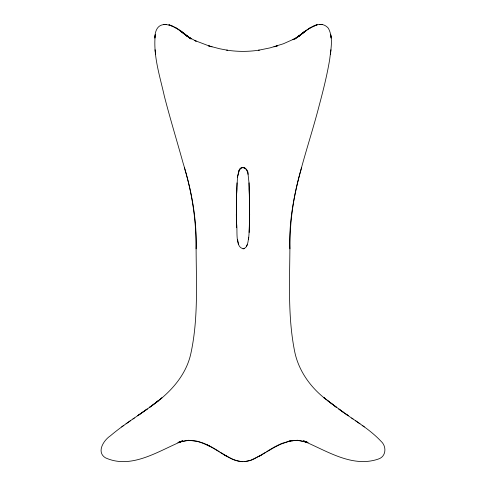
<?xml version="1.0" encoding="UTF-8"?>
<svg xmlns="http://www.w3.org/2000/svg" width="486" height="486" viewBox="0 0 486 486"><rect width="100%" height="100%" fill="white"/><g stroke="black" fill="none" stroke-linecap="round" stroke-linejoin="round"><path stroke-width="0.73" d="M182.621 440.978C158.879 450.656 131.609 469.798 105.407 457.788C96.064 452.029 103.779 440.122 110.419 435.802C125.576 422.893 142.993 413.003 158.515 400.567L149.494 407.383C168.405 394.553 185.701 376.79 190.798 353.79C198.331 319.387 196.289 283.775 196.101 248.82C196.295 222.302 192.608 195.761 185.16 170.307M236.439 222.989C238.025 228.985 234.288 248.625 244.118 248.692C248.109 246.596 247.945 241.092 248.747 237.223C249.713 226.239 249.61 215.201 249.591 204.187M249.136 232.472L249.658 214.253L249.597 215.918M236.451 224.441L236.524 196.301L237.472 177.25L239.27 170.13L240.722 168.259L242.15 167.573L243.826 167.567L245.831 168.788L247.313 171.497L248.067 174.34L249.014 182.845L249.543 200.238M236.986 182.858L236.494 197.875L236.512 222.649M236.737 188.483L236.384 209.029L236.652 227.721L236.488 221.835M300.84 170.307C293.392 195.761 289.705 222.302 289.899 248.82C289.638 283.192 287.852 318.123 294.771 352.022C298.714 370.794 310.378 387.166 325.353 398.854L324.089 397.84L336.506 407.383L324.089 397.84M289.899 248.82C287.748 199.43 307.176 152.428 319.253 105.28C323.312 90.074 327.163 74.783 329.715 59.243C330.875 49.092 333.463 37.744 328.366 28.237C319.253 17.873 305.712 30.97 298.137 36.79L309.108 28.48M330.431 54.311L330.954 49.694M248.431 239.592L248.747 237.223M155.247 35.132C153.09 55.823 159.912 76.223 164.359 96.216C170.118 118.62 176.904 140.746 183.088 163.035C191.636 190.773 196.97 219.769 196.107 248.875M155.362 34.397L154.791 38.072C155.611 14.179 178.739 27.325 187.863 36.79L176.892 28.48M237.472 177.25L238.687 171.497L240.127 168.83M301.697 167.5L300.84 170.112M246.487 246.481L247.356 244.288M238.669 171.54C240.139 164.408 248.917 168.247 248.073 174.365M298.137 36.79L305.457 30.995L294.929 38.916L300.105 35.065L296.454 37.762L299.352 35.624M160.647 398.854L161.911 397.84L156.729 401.995M301.034 34.354L303.817 32.149M306.496 30.193L301.15 34.172L305.7 30.812M294.929 38.916L298.738 36.146L292.943 39.718L294.941 38.625L283.344 43.789L270.167 47.853L258.667 50.216L259.208 50.125C248.486 51.789 237.514 51.789 226.792 50.125L227.333 50.216L219.636 48.752L208.458 45.812L212.042 46.85M123.845 425.365L121.7 426.921M126.05 423.804L130.594 420.621M132.921 419.005L134.318 418.045M240.722 168.259L241.396 167.84M266.753 451.549L267.841 450.88M265.666 452.217L261.243 454.902M268.345 450.577L271.923 448.426M310.603 27.623L308.482 28.881L316.325 25.065M259.488 455.923L260.654 455.242L257.1 457.253M244.646 461.627L250.667 460.291L261.644 454.908M272.452 448.128L274.037 447.217M259.208 456.305L274.499 447.302L280.531 444.265L288.878 441.343L295.336 440.377L291.995 440.699L292.851 440.614M274.165 447.163L277.36 445.486M256.505 457.581C248.291 462.879 237.709 462.879 229.495 457.581M277.895 445.212L281.655 443.524M182.256 441.154L180.428 441.993L182.371 441.094M180.428 441.993L181.57 441.464M177.852 442.697L182.329 441.215L179.14 442.272L181.685 441.136M181.624 441.136L178.24 442.558L180.592 441.616M179.121 442.242L181.09 441.41L179.048 442.266M178.957 442.315L180.719 441.61M178.496 442.442L181.57 441.312L178.496 442.442L180.506 441.646M282.196 443.293L290.683 440.82L288.204 441.361M314.029 25.916L317.133 24.871L314.971 25.564M178.921 442.278L182.098 441.227L179.553 442.06L182.955 441.081L180.44 441.762L188.999 440.34L186.01 440.638M273.958 46.85L277.542 45.812L276.406 46.14M179.832 442.047L185.561 440.747M287.627 441.482L288.326 441.331M243 248.875L244.118 248.692M289.935 440.984L297.219 440.31M242.174 167.567L243.851 167.573M188.598 440.34L185.537 440.638L188.289 440.456M293.921 440.468L297.79 440.31L295.956 440.395M187.815 440.456L192.079 440.468L197.796 441.361M295.482 440.395L298.185 440.456M243 461.7C229.349 460.746 219.083 450.425 207.079 444.994L209.8 446.373L209.302 446.118M188.21 440.31L192.079 440.468M188.781 440.31L197.122 441.343L201.684 442.716L201.028 442.491L207.625 445.273M297.711 440.456L300.463 440.638L297.402 440.34M299.99 440.638L297.001 440.34L305.554 441.762L303.045 441.081L306.447 442.06L303.902 441.227L307.504 442.442L304.43 441.312L307.079 442.278M300.439 440.747L308.148 442.697M198.373 441.482L197.674 441.331L203.804 443.293M171.029 25.564L168.867 24.871L171.971 25.916L177.518 28.881L175.397 27.623M209.594 46.14L194.673 40.478L196.168 41.17L189.352 37.574L191.18 38.734L185.895 35.065L191.071 38.916L186.648 35.624M304.315 441.136L306.891 442.248L303.671 441.215L306.168 442.047M169.675 25.065L171.971 25.916M305.494 441.646L307.504 442.442M305.408 441.616L307.76 442.558L304.181 441.051M305.281 441.61L307.043 442.315M306.952 442.266L304.91 441.41L306.879 442.242M204.345 443.524L208.099 445.212M303.744 441.154L305.573 441.993L303.379 440.978M305.573 441.993L304.43 441.464C327.406 451.154 352.581 467.963 378.375 459.039C386.346 456.518 386.753 446.257 381.006 441.264C368.844 428.281 352.982 419.643 338.851 409.078L348.359 415.743L346.129 414.2M208.64 445.486L211.835 447.163M228.9 457.253L225.304 455.218L226.512 455.923M211.963 447.217L213.548 448.128M224.356 454.908L226.792 456.305M214.077 448.426L217.655 450.577M224.757 454.902L220.334 452.217M218.159 450.88L219.247 451.549M244.61 167.84L245.284 168.265M351.682 418.045L353.079 419.005M355.406 420.621L359.95 423.804M343.596 412.426L327.479 400.567M364.3 426.921L362.155 425.365M180.3 30.812L191.071 38.916M179.541 30.217L187.833 36.772M182.183 32.149L184.959 34.354M184.303 167.5L185.16 170.112M238.644 244.288L237.557 239.549M155.046 49.694L155.569 54.311M236.318 214.253L236.39 218.621M249.014 182.845L249.61 207.285L249.348 227.721L249.616 209.029L249.263 188.483M249.506 221.835L249.543 224.441M147.149 409.078L137.641 415.743L147.149 409.078M322.425 24.397L319.527 24.422L322.425 24.397M166.473 24.422L163.575 24.397L166.473 24.422M331.009 36.754L330.638 34.397L331.209 38.072L331.009 36.754"/></g></svg>
